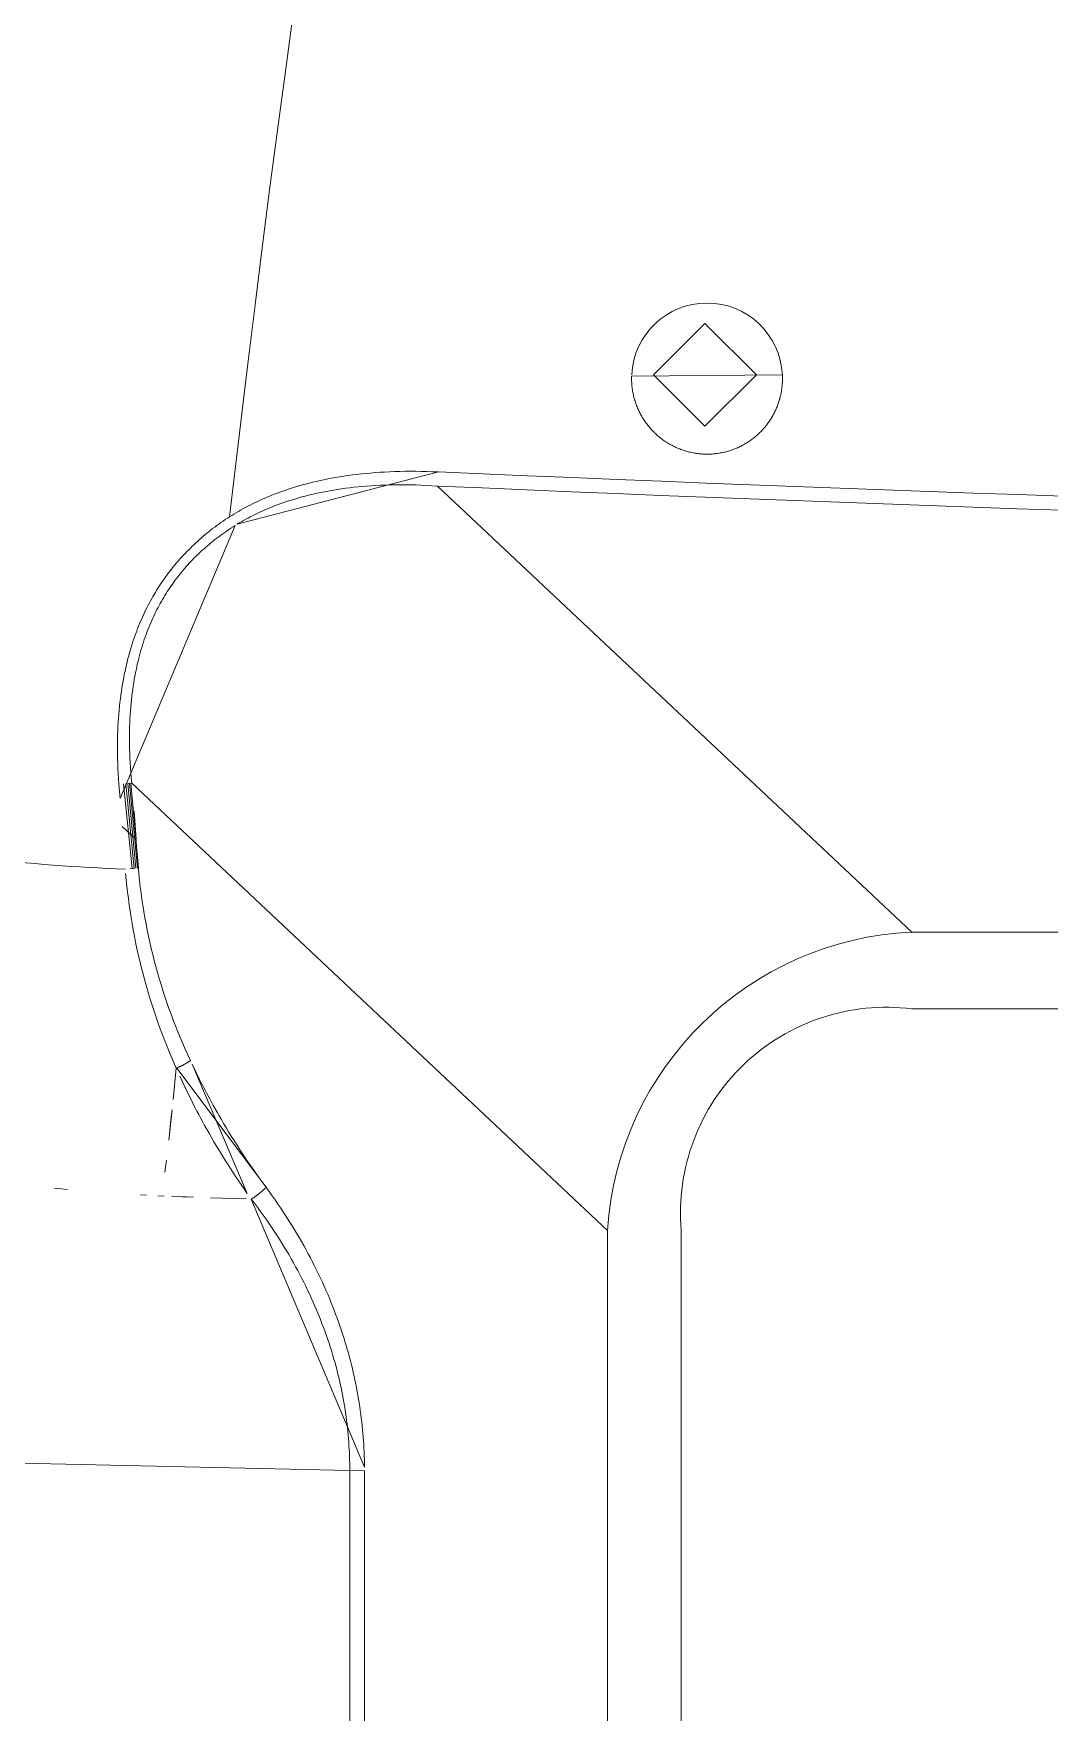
# Model space of a CAD drawing. Header units: millimetres. Extents: x 521 to 148073, y -17811 to 32040.
# Drawn here: x 59616.8 to 59657.9, y 10170.7 to 10238.6 of the extents above; entities that cross this region are included whole.
import ezdxf

# ---------------------------------------------------------------- set-up
doc = ezdxf.new("R2010")
doc.units = ezdxf.units.MM
doc.layers.add('Datové rozvody', color=6, linetype='Continuous')
doc.layers.add('PDF_Geometrie', color=7, linetype='Continuous', true_color=0xbdbdbd)

# ---------------------------------------------------------------- blocks, each defined once
blk = doc.blocks.new('projektor')
at = {"layer": 'PDF_Geometrie', "lineweight": 13}
for points in [[(86376.951, 15254.41), (86376.951, 15253.743), (86376.101, 15215.546)], [(86385.559, 15205.99), (86403.156, 15224.701)], [(86399.783, 15224.775), (86399.791, 15224.687), (86403.122, 15225.028)], [(86399.791, 15224.687), (86399.799, 15224.602), (86403.13, 15224.942)], [(86403.151, 15224.738), (86403.156, 15224.701), (86403.151, 15224.738), (86399.816, 15224.443), (86399.812, 15224.481), (86403.146, 15224.797), (86403.139, 15224.857), (86399.805, 15224.541)], [(86403.156, 15224.701), (86403.362, 15224.72), (86403.564, 15224.737), (86403.762, 15224.752), (86403.956, 15224.764), (86404.145, 15224.774), (86404.33, 15224.781), (86404.512, 15224.787), (86404.691, 15224.79), (86404.865, 15224.792), (86405.036, 15224.792), (86405.203, 15224.79), (86405.367, 15224.786), (86405.529, 15224.781), (86405.686, 15224.774), (86405.839, 15224.766), (86405.991, 15224.756), (86406.139, 15224.743), (86406.285, 15224.731), (86406.428, 15224.717), (86406.568, 15224.701), (86406.706, 15224.684), (86406.841, 15224.666), (86406.973, 15224.647), (86407.104, 15224.626), (86407.231, 15224.605), (86407.356, 15224.583), (86407.48, 15224.559), (86407.6, 15224.535), (86407.719, 15224.509), (86407.835, 15224.484), (86407.95, 15224.457), (86408.063, 15224.428), (86408.173, 15224.4), (86408.282, 15224.37), (86408.389, 15224.34), (86408.493, 15224.308), (86408.597, 15224.275), (86408.699, 15224.243), (86408.8, 15224.209), (86408.898, 15224.175), (86408.996, 15224.14), (86409.091, 15224.105), (86409.186, 15224.068), (86409.279, 15224.031), (86409.37, 15223.994), (86409.461, 15223.955), (86409.55, 15223.916), (86409.638, 15223.877), (86409.725, 15223.837), (86409.811, 15223.795), (86409.896, 15223.754), (86409.979, 15223.712), (86410.062, 15223.669), (86410.144, 15223.625), (86410.224, 15223.582), (86410.304, 15223.537), (86410.383, 15223.491), (86410.461, 15223.445), (86410.538, 15223.399), (86410.614, 15223.352), (86410.689, 15223.304), (86410.763, 15223.255), (86410.838, 15223.205), (86410.911, 15223.155), (86410.984, 15223.106), (86411.055, 15223.054), (86411.127, 15223.002), (86411.197, 15222.949), (86411.266, 15222.896), (86411.336, 15222.841), (86411.404, 15222.786), (86411.472, 15222.73), (86411.54, 15222.674), (86411.607, 15222.617), (86411.673, 15222.558), (86411.739, 15222.499), (86411.805, 15222.439), (86411.87, 15222.379), (86411.934, 15222.317), (86411.998, 15222.255), (86412.062, 15222.191), (86412.126, 15222.127), (86412.188, 15222.062), (86412.25, 15221.996), (86412.312, 15221.929), (86412.374, 15221.86), (86412.435, 15221.791), (86412.495, 15221.721), (86412.555, 15221.65), (86412.615, 15221.578), (86412.673, 15221.504), (86412.732, 15221.431), (86412.79, 15221.356), (86412.847, 15221.281), (86412.904, 15221.203), (86412.961, 15221.126), (86413.016, 15221.047), (86413.072, 15220.967), (86413.126, 15220.886), (86413.181, 15220.804), (86413.234, 15220.72), (86413.288, 15220.636), (86402.554, 15225.165), (86403.106, 15225.207), (86403.318, 15225.223), (86403.526, 15225.235), (86403.729, 15225.245), (86403.928, 15225.253), (86404.123, 15225.259), (86404.315, 15225.263), (86404.502, 15225.265), (86404.685, 15225.264), (86404.864, 15225.262), (86405.041, 15225.258), (86405.213, 15225.253), (86405.382, 15225.246), (86405.548, 15225.237), (86405.711, 15225.226), (86405.869, 15225.214), (86406.026, 15225.2), (86406.179, 15225.186), (86406.329, 15225.17), (86406.477, 15225.152), (86406.621, 15225.133), (86406.764, 15225.113), (86406.903, 15225.092), (86407.04, 15225.069), (86407.174, 15225.046), (86407.306, 15225.021), (86407.435, 15224.996), (86407.564, 15224.969), (86407.688, 15224.942), (86407.811, 15224.913), (86407.931, 15224.885), (86408.05, 15224.854), (86408.166, 15224.824), (86408.281, 15224.791), (86408.394, 15224.759), (86408.504, 15224.726), (86408.614, 15224.692), (86408.721, 15224.657), (86408.827, 15224.621), (86408.931, 15224.585), (86409.034, 15224.548), (86409.135, 15224.51), (86409.234, 15224.472), (86409.332, 15224.433), (86409.428, 15224.393), (86409.523, 15224.354), (86409.618, 15224.313), (86409.711, 15224.271), (86409.802, 15224.229), (86409.892, 15224.186), (86409.982, 15224.143), (86410.07, 15224.098), (86410.157, 15224.054), (86410.244, 15224.009), (86410.328, 15223.963), (86410.412, 15223.916), (86410.495, 15223.87), (86410.578, 15223.822), (86410.659, 15223.773), (86410.74, 15223.724), (86410.819, 15223.674), (86410.897, 15223.624), (86410.976, 15223.573), (86411.053, 15223.522), (86411.129, 15223.469), (86411.205, 15223.416), (86411.28, 15223.362), (86411.354, 15223.308), (86411.428, 15223.253), (86411.501, 15223.197), (86411.574, 15223.14), (86411.646, 15223.083), (86411.717, 15223.025), (86411.788, 15222.966), (86411.858, 15222.906), (86411.928, 15222.845), (86411.997, 15222.784), (86412.066, 15222.722), (86412.134, 15222.659), (86412.202, 15222.595), (86412.269, 15222.53), (86412.336, 15222.464), (86412.403, 15222.398), (86412.469, 15222.329), (86412.534, 15222.261), (86412.6, 15222.191), (86412.665, 15222.121), (86412.729, 15222.049), (86412.793, 15221.976), (86412.856, 15221.903), (86412.919, 15221.829), (86412.982, 15221.753), (86413.043, 15221.676), (86413.105, 15221.599), (86413.165, 15221.521), (86413.225, 15221.441), (86413.285, 15221.361), (86413.345, 15221.28), (86413.403, 15221.197), (86413.462, 15221.113), (86413.52, 15221.028), (86413.576, 15220.942), (86413.633, 15220.854)], [(86386.955, 15224.359), (86386.942, 15224.128)], [(86386.921, 15223.682), (86386.91, 15223.423), (86386.921, 15223.682)], [(86388.32, 15223.34), (86387.847, 15223.396)], [(86386.789, 15220.002), (86386.799, 15219.984), (86386.81, 15219.966), (86386.821, 15219.948), (86386.832, 15219.931), (86386.843, 15219.912), (86386.854, 15219.895), (86386.866, 15219.878), (86386.878, 15219.861), (86386.89, 15219.842), (86386.902, 15219.825), (86386.913, 15219.808), (86386.926, 15219.79), (86386.939, 15219.773), (86386.951, 15219.757), (86386.965, 15219.74), (86386.977, 15219.722), (86386.991, 15219.706), (86387.003, 15219.69), (86387.017, 15219.673), (86387.03, 15219.657), (86387.043, 15219.641), (86387.057, 15219.625), (86387.071, 15219.609), (86387.084, 15219.593), (86387.099, 15219.578), (86387.113, 15219.563), (86387.126, 15219.547), (86387.14, 15219.532), (86387.155, 15219.518), (86387.169, 15219.504), (86387.183, 15219.489), (86387.196, 15219.475), (86387.21, 15219.462), (86387.225, 15219.448), (86387.239, 15219.434), (86387.253, 15219.421), (86391.946, 15222.932), (86391.955, 15222.911), (86391.964, 15222.891), (86391.973, 15222.871), (86391.982, 15222.85), (86391.992, 15222.831), (86392.001, 15222.811), (86392.011, 15222.79), (86392.02, 15222.771), (86392.03, 15222.751), (86392.04, 15222.731), (86392.05, 15222.712), (86392.06, 15222.693), (86392.07, 15222.673), (86392.08, 15222.654), (86392.09, 15222.635), (86392.101, 15222.616), (86392.111, 15222.598), (86392.122, 15222.579), (86392.132, 15222.56), (86392.143, 15222.543), (86392.154, 15222.525), (86392.164, 15222.507), (86392.176, 15222.49), (86392.185, 15222.473), (86392.197, 15222.456), (86392.207, 15222.438), (86392.218, 15222.422), (86392.229, 15222.406), (86392.24, 15222.39)], [(86386.882, 15222.714), (86386.867, 15222.268), (86386.886, 15222.815)], [(86386.899, 15223.14), (86386.89, 15222.919), (86386.882, 15222.714)], [(86387.087, 15219.3), (86387.468, 15219.579), (86387.681, 15219.731), (86387.893, 15219.881), (86388.104, 15220.027), (86388.313, 15220.17), (86388.517, 15220.307), (86388.715, 15220.437), (86388.908, 15220.561), (86389.092, 15220.679), (86389.27, 15220.79), (86389.44, 15220.895), (86389.605, 15220.994), (86389.763, 15221.088), (86389.915, 15221.179), (86390.063, 15221.264), (86390.206, 15221.346), (86390.344, 15221.423), (86390.476, 15221.497), (86390.605, 15221.569), (86390.73, 15221.636), (86390.849, 15221.7), (86390.966, 15221.762), (86391.079, 15221.821), (86391.187, 15221.877), (86391.293, 15221.931), (86391.394, 15221.983), (86391.494, 15222.032), (86391.589, 15222.079), (86391.681, 15222.125), (86391.771, 15222.169), (86391.857, 15222.21), (86391.94, 15222.25), (86392.096, 15222.323), (86387.011, 15220.158), (86387.23, 15220.31), (86387.449, 15220.46), (86387.667, 15220.605), (86387.883, 15220.747), (86388.093, 15220.883), (86388.297, 15221.012), (86388.496, 15221.136), (86388.688, 15221.253), (86388.871, 15221.364), (86389.046, 15221.468), (86389.215, 15221.567), (86389.379, 15221.661), (86389.537, 15221.75), (86389.689, 15221.835), (86389.838, 15221.916), (86389.979, 15221.993), (86390.117, 15222.067), (86390.25, 15222.137), (86390.378, 15222.204), (86390.501, 15222.268), (86390.622, 15222.328), (86390.85, 15222.443)], [(86413.633, 15220.854), (86413.686, 15220.771), (86413.738, 15220.685), (86413.79, 15220.598), (86413.842, 15220.51), (86413.893, 15220.42), (86413.944, 15220.329), (86413.994, 15220.236), (86414.045, 15220.141), (86414.094, 15220.046), (86414.143, 15219.948), (86414.191, 15219.848), (86414.239, 15219.748), (86414.286, 15219.645), (86414.333, 15219.54), (86414.38, 15219.433), (86414.425, 15219.326), (86414.47, 15219.215), (86414.515, 15219.103), (86414.558, 15218.989), (86414.602, 15218.872), (86414.644, 15218.754), (86414.685, 15218.634), (86414.726, 15218.511), (86414.766, 15218.386), (86414.805, 15218.258), (86414.844, 15218.128), (86414.882, 15217.996), (86414.919, 15217.862), (86414.955, 15217.723), (86414.99, 15217.583), (86415.024, 15217.441), (86415.057, 15217.294), (86415.089, 15217.146), (86415.12, 15216.994), (86415.149, 15216.839), (86415.177, 15216.682), (86415.204, 15216.521), (86415.23, 15216.358), (86415.255, 15216.191), (86415.277, 15216.022), (86415.299, 15215.852), (86415.319, 15215.677), (86415.337, 15215.499), (86415.353, 15215.318), (86415.368, 15215.133), (86415.382, 15214.946), (86415.393, 15214.755), (86415.403, 15214.561), (86415.41, 15214.363), (86415.416, 15214.162), (86415.42, 15213.956), (86415.421, 15213.747), (86415.421, 15213.534), (86415.418, 15213.318), (86415.413, 15213.096), (86415.406, 15212.871), (86415.396, 15212.642), (86413.338, 15220.555), (86413.387, 15220.473), (86413.436, 15220.389), (86413.484, 15220.304), (86413.533, 15220.218), (86413.58, 15220.13), (86413.627, 15220.041), (86413.673, 15219.949), (86413.72, 15219.857), (86413.765, 15219.763), (86413.811, 15219.667), (86413.855, 15219.57), (86413.899, 15219.471), (86413.942, 15219.369), (86413.985, 15219.267), (86414.028, 15219.163), (86414.069, 15219.056), (86414.11, 15218.947), (86414.15, 15218.837), (86414.19, 15218.724), (86414.229, 15218.61), (86414.267, 15218.494), (86414.304, 15218.375), (86414.341, 15218.254), (86414.377, 15218.131), (86414.412, 15218.006), (86414.445, 15217.878), (86414.478, 15217.747), (86414.511, 15217.613), (86414.542, 15217.477), (86414.572, 15217.339), (86414.602, 15217.197), (86414.63, 15217.053), (86414.656, 15216.906), (86414.682, 15216.756), (86414.707, 15216.603), (86414.73, 15216.448), (86414.752, 15216.289), (86414.772, 15216.128), (86414.791, 15215.965), (86414.809, 15215.798), (86414.825, 15215.628), (86414.839, 15215.455), (86414.851, 15215.279), (86414.862, 15215.1), (86414.872, 15214.918), (86414.879, 15214.733), (86414.885, 15214.543), (86414.888, 15214.351), (86414.89, 15214.155), (86414.89, 15213.955), (86414.887, 15213.752), (86414.882, 15213.544), (86414.876, 15213.333), (86414.866, 15213.118), (86414.855, 15212.899), (86414.842, 15212.676)], [(86413.633, 15220.854), (86415.287, 15220.663), (86419.766, 15220.127), (86421.971, 15219.854), (86424.211, 15219.572), (86426.493, 15219.279), (86428.84, 15218.97), (86431.25, 15218.648), (86433.722, 15218.312), (86436.271, 15217.961), (86438.904, 15217.592), (86441.61, 15217.209), (86444.37, 15216.812), (86447.204, 15216.402), (86450.09, 15215.981), (86452.963, 15215.56), (86455.799, 15215.143), (86458.624, 15214.729), (86461.439, 15214.318)], [(86376.101, 15216.126), (86376.241, 15216.127), (86376.382, 15216.129), (86376.523, 15216.132), (86376.664, 15216.136), (86376.805, 15216.143), (86376.947, 15216.15), (86377.088, 15216.158), (86377.23, 15216.168), (86377.373, 15216.178), (86377.515, 15216.19), (86377.657, 15216.205), (86377.799, 15216.219), (86377.941, 15216.235), (86378.084, 15216.252), (86378.227, 15216.272), (86378.37, 15216.292), (86378.513, 15216.313), (86378.656, 15216.337), (86378.799, 15216.36), (86378.943, 15216.387), (86379.087, 15216.413), (86379.231, 15216.442), (86379.374, 15216.471), (86379.518, 15216.503), (86379.662, 15216.535), (86379.806, 15216.57), (86379.952, 15216.604), (86380.097, 15216.642), (86380.242, 15216.68), (86380.388, 15216.72), (86380.533, 15216.762), (86380.679, 15216.805), (86380.826, 15216.85), (86380.972, 15216.895), (86381.119, 15216.943), (86381.266, 15216.992), (86381.414, 15217.043), (86381.562, 15217.096), (86381.71, 15217.15), (86381.858, 15217.206), (86382.007, 15217.263), (86382.156, 15217.322), (86382.306, 15217.383), (86382.455, 15217.445), (86382.606, 15217.51), (86382.756, 15217.576), (86382.907, 15217.643), (86383.058, 15217.713), (86383.21, 15217.784), (86383.362, 15217.859), (86383.514, 15217.934), (86383.667, 15218.011), (86383.82, 15218.091), (86383.973, 15218.172), (86384.127, 15218.255), (86384.281, 15218.34), (86384.435, 15218.427), (86384.59, 15218.517), (86384.745, 15218.608), (86384.9, 15218.702), (86385.056, 15218.798), (86385.212, 15218.896), (86385.368, 15218.996), (86385.525, 15219.099), (86385.682, 15219.203), (86385.839, 15219.31), (86385.996, 15219.419), (86386.155, 15219.531), (86386.312, 15219.645), (86386.471, 15219.762), (86386.63, 15219.88), (86386.789, 15220.002), (86376.248, 15215.547), (86376.394, 15215.548), (86376.542, 15215.553), (86376.689, 15215.557), (86376.835, 15215.563), (86376.984, 15215.569), (86377.132, 15215.578), (86377.28, 15215.587), (86377.428, 15215.598), (86377.576, 15215.61), (86377.724, 15215.624), (86377.873, 15215.639), (86378.021, 15215.655), (86378.17, 15215.673), (86378.319, 15215.692), (86378.469, 15215.711), (86378.618, 15215.734), (86378.767, 15215.756), (86378.917, 15215.78), (86379.066, 15215.806), (86379.216, 15215.833), (86379.366, 15215.862), (86379.516, 15215.891), (86379.667, 15215.923), (86379.818, 15215.955), (86379.968, 15215.989), (86380.119, 15216.025), (86380.271, 15216.061), (86380.422, 15216.1), (86380.574, 15216.14), (86380.726, 15216.181), (86380.879, 15216.225), (86381.032, 15216.269), (86381.184, 15216.315), (86381.337, 15216.362), (86381.491, 15216.412), (86381.645, 15216.463), (86381.799, 15216.515), (86381.954, 15216.569), (86382.109, 15216.625), (86382.264, 15216.683), (86382.419, 15216.742), (86382.576, 15216.803), (86382.732, 15216.865), (86382.889, 15216.929), (86383.046, 15216.995), (86383.203, 15217.063), (86383.361, 15217.133), (86383.519, 15217.205), (86383.677, 15217.278), (86383.837, 15217.353), (86383.995, 15217.43), (86384.155, 15217.51), (86384.315, 15217.591), (86384.476, 15217.675), (86384.636, 15217.76), (86384.798, 15217.847), (86384.959, 15217.937), (86385.121, 15218.029), (86385.283, 15218.122), (86385.446, 15218.218), (86385.608, 15218.315), (86385.772, 15218.416), (86385.934, 15218.518), (86386.099, 15218.623), (86386.262, 15218.729), (86386.427, 15218.839), (86386.592, 15218.95), (86386.756, 15219.065), (86386.922, 15219.181), (86387.087, 15219.3)], [(86298.527, 15216.126), (86376.101, 15216.126)], [(86298.527, 15215.546), (86376.101, 15215.546)], [(86397.293, 15194.016), (86414.842, 15212.676)], [(86287.208, 15205.99), (86385.559, 15205.99)], [(86286.702, 15203.089), (86385.559, 15203.089)], [(86394.273, 15194.016), (86394.273, 15097.258), (86394.169, 15059.771)], [(86397.293, 15194.016), (86397.293, 15100.293), (86397.264, 15086.131), (86396.781, 15085.625), (86395.386, 15089.774), (86394.904, 15081.064), (86394.904, 15089.774)]]:
    blk.add_lwpolyline(points, dxfattribs=at)
for points in [[(86387.186, 15227.482), (86387.163, 15227.233), (86387.186, 15227.482), (86387.21, 15227.738)], [(86400.936, 15224.529), (86402.049, 15224.614), (86400.936, 15224.529), (86401.444, 15225.081)], [(86390.306, 15223.118), (86389.905, 15223.162), (86389.505, 15223.205), (86389.108, 15223.249)], [(86391.937, 15222.952), (86391.527, 15222.993), (86391.118, 15223.033), (86390.711, 15223.076)], [(86390.85, 15222.443), (86390.959, 15222.497), (86391.064, 15222.548), (86391.167, 15222.597), (86391.266, 15222.645), (86391.361, 15222.69), (86391.453, 15222.732), (86391.541, 15222.773), (86391.628, 15222.813)], [(86386.812, 15220.665), (86386.796, 15220.204), (86386.812, 15220.665), (86386.827, 15221.139), (86386.843, 15221.604)], [(86418.968, 15199.106), (86419.215, 15199.109), (86419.166, 15205.037), (86419.117, 15205.038), (86419.066, 15205.039), (86419.017, 15205.038), (86418.968, 15205.037), (86418.918, 15205.035), (86418.869, 15205.032), (86418.82, 15205.028), (86418.77, 15205.024), (86418.721, 15205.019), (86418.673, 15205.012), (86418.623, 15205.005), (86418.574, 15204.998), (86418.526, 15204.988), (86418.477, 15204.979), (86418.428, 15204.969), (86418.38, 15204.958), (86418.332, 15204.946), (86418.284, 15204.933), (86418.237, 15204.919), (86418.189, 15204.905), (86418.143, 15204.891), (86418.095, 15204.874), (86418.049, 15204.858), (86418.002, 15204.841), (86417.956, 15204.823), (86417.91, 15204.803), (86417.865, 15204.784), (86417.82, 15204.764), (86417.775, 15204.742), (86417.73, 15204.72), (86417.687, 15204.697), (86417.643, 15204.674), (86417.6, 15204.65), (86417.557, 15204.625), (86417.514, 15204.6), (86417.473, 15204.573), (86417.431, 15204.546), (86417.39, 15204.518), (86417.349, 15204.49), (86417.309, 15204.461), (86417.269, 15204.432), (86417.23, 15204.401), (86417.192, 15204.37), (86417.153, 15204.338), (86417.116, 15204.307), (86417.079, 15204.273), (86417.042, 15204.241), (86417.006, 15204.206), (86416.971, 15204.171), (86416.936, 15204.136), (86416.902, 15204.1), (86416.868, 15204.065), (86416.835, 15204.027), (86416.803, 15203.989), (86416.771, 15203.952), (86416.74, 15203.913), (86416.709, 15203.874), (86416.68, 15203.835), (86416.651, 15203.795), (86416.622, 15203.754), (86416.595, 15203.714), (86416.567, 15203.672), (86416.541, 15203.63), (86416.515, 15203.588), (86416.49, 15203.545), (86416.466, 15203.502), (86416.443, 15203.458), (86416.42, 15203.415), (86416.397, 15203.371), (86416.377, 15203.326), (86416.356, 15203.281), (86416.335, 15203.236), (86416.316, 15203.191), (86416.299, 15203.145), (86416.281, 15203.098), (86416.264, 15203.051), (86416.248, 15203.005), (86416.233, 15202.958), (86416.218, 15202.911), (86416.205, 15202.863), (86416.191, 15202.815), (86416.18, 15202.768), (86416.168, 15202.72), (86416.158, 15202.672), (86416.148, 15202.623), (86416.14, 15202.574), (86416.131, 15202.527), (86416.124, 15202.478), (86416.118, 15202.429), (86416.112, 15202.379), (86416.107, 15202.33), (86416.104, 15202.281), (86416.1, 15202.233), (86416.098, 15202.183), (86416.096, 15202.134), (86416.095, 15202.084), (86416.095, 15202.035), (86416.097, 15201.986), (86416.099, 15201.937), (86416.101, 15201.888), (86416.104, 15201.839), (86416.109, 15201.791), (86416.114, 15201.742), (86416.119, 15201.694), (86416.126, 15201.647), (86416.133, 15201.6), (86416.141, 15201.553), (86416.149, 15201.506), (86416.159, 15201.459), (86416.168, 15201.414), (86416.179, 15201.369), (86416.191, 15201.323), (86416.203, 15201.279), (86416.215, 15201.235), (86416.229, 15201.191), (86416.242, 15201.147), (86416.257, 15201.104), (86416.272, 15201.062), (86416.287, 15201.019), (86416.304, 15200.977), (86416.321, 15200.937), (86416.337, 15200.895), (86416.356, 15200.854), (86416.374, 15200.815), (86416.392, 15200.775), (86416.412, 15200.735), (86416.432, 15200.697), (86416.452, 15200.658), (86416.473, 15200.62), (86416.495, 15200.583), (86416.517, 15200.545), (86416.539, 15200.508), (86416.562, 15200.472), (86416.586, 15200.436), (86416.61, 15200.401), (86416.634, 15200.365), (86416.658, 15200.33), (86416.683, 15200.296), (86416.709, 15200.262), (86416.735, 15200.229), (86416.762, 15200.196), (86416.789, 15200.164), (86416.816, 15200.131), (86416.844, 15200.099), (86416.873, 15200.068), (86416.902, 15200.037), (86416.93, 15200.007), (86416.96, 15199.976), (86416.99, 15199.947), (86417.021, 15199.917), (86417.051, 15199.889), (86417.082, 15199.86), (86417.114, 15199.833), (86417.147, 15199.804), (86417.178, 15199.778), (86417.212, 15199.752), (86417.245, 15199.725), (86417.279, 15199.7), (86417.313, 15199.674), (86417.347, 15199.649), (86417.382, 15199.624), (86417.418, 15199.601), (86417.454, 15199.578), (86417.49, 15199.554), (86417.527, 15199.532), (86417.565, 15199.509), (86417.601, 15199.488), (86417.64, 15199.467), (86417.678, 15199.446), (86417.717, 15199.426), (86417.756, 15199.407), (86417.796, 15199.387), (86417.836, 15199.369), (86417.877, 15199.351), (86417.917, 15199.333), (86417.959, 15199.317), (86418.001, 15199.301), (86418.043, 15199.285), (86418.086, 15199.269), (86418.129, 15199.255), (86418.172, 15199.241), (86418.216, 15199.228), (86418.26, 15199.214), (86418.305, 15199.202), (86418.35, 15199.191), (86418.395, 15199.18), (86418.441, 15199.17), (86418.487, 15199.161), (86418.534, 15199.151), (86418.58, 15199.143), (86418.628, 15199.136), (86418.676, 15199.13), (86418.723, 15199.124), (86418.772, 15199.119), (86418.821, 15199.115), (86418.87, 15199.111), (86418.918, 15199.108)], [(86421.238, 15202.155), (86419.214, 15200.132), (86417.191, 15202.155), (86419.214, 15204.179)]]:
    blk.add_lwpolyline(points, close=True, dxfattribs=at)
for centre, radius, start, end in [((86474.047, 15222.17), 74.332, 169.08332, 177.85232), ((86401.638, 15201.366), 23.666, 94.93731, 114.19916), ((86401.749, 15202.302), 22.226, 94.98894, 115.33114), ((88972.877, 15101.2), 2560.463, 177.504703, 180.0203), ((88968.434, 15101.286), 2555.464, 177.502508, 180.022342), ((86384.74, 15193.451), 12.566, 2.57712, 86.26504), ((86419.071, 15202.072), 2.967, 272.78356, 87.21644), ((86386.239, 15195.021), 8.097, 352.87193, 94.81827)]:
    blk.add_arc(centre, radius, start, end, dxfattribs=at)

msp = doc.modelspace()

# ---------------------------------------------------------------- block references
at = {"layer": 'Datové rozvody', "xscale": 1.027900945623324, "yscale": 1.027900945623324, "zscale": 1.027900945623324, "rotation": 90.00000000000024}
msp.add_blockref('projektor', (75270.286, -78605.574), dxfattribs=at)

doc.saveas('drawing.dxf')
